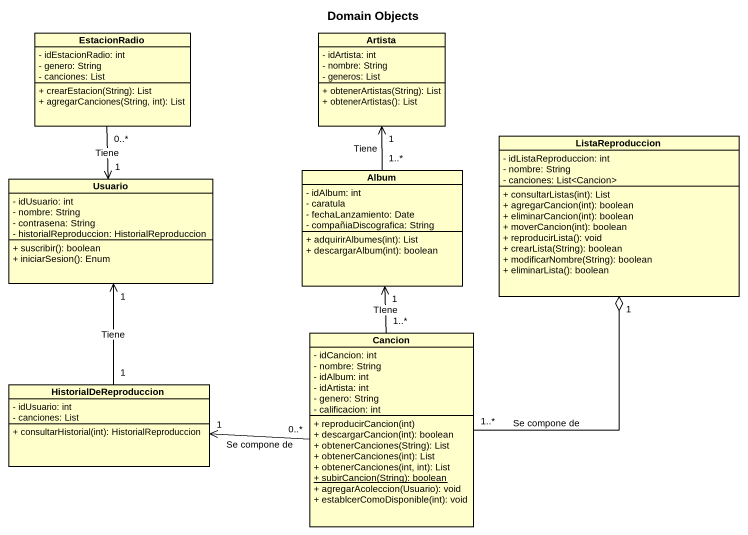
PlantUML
@startuml
title Domain Objects
hide circle
hide empty members
skinparam classAttributeIconSize 0
class EstacionRadio {
  - idEstacionRadio: int
  - genero: String
  - canciones: List
  + crearEstacion(String): List
  + agregarCanciones(String, int): List
}
class Artista {
  - idArtista: int
  - nombre: String
  - generos: List
  + obtenerArtistas(String): List
  + obtenerArtistas(): List
}
class ListaReproduccion {
  - idListaReproduccion: int
  - nombre: String
  - canciones: List<Cancion>
  + consultarListas(int): List
  + agregarCancion(int): boolean
  + eliminarCancion(int): boolean
  + moverCancion(int): boolean
  + reproducirLista(): void
  + crearLista(String): boolean
  + modificarNombre(String): boolean
  + eliminarLista(): boolean
}
class Usuario {
  - idUsuario: int
  - nombre: String
  - contrasena: String
  - historialReproduccion: HistorialReproduccion
  + suscribir(): boolean
  + iniciarSesion(): Enum
}
class Album {
  - idAlbum: int
  - caratula
  - fechaLanzamiento: Date
  - compañiaDiscografica: String
  + adquirirAlbumes(int): List
  + descargarAlbum(int): boolean
}
class Cancion {
  - idCancion: int
  - nombre: String
  - idAlbum: int
  - idArtista: int
  - genero: String
  - calificacion: int
  + reproducirCancion(int)
  + descargarCancion(int): boolean
  + obtenerCanciones(String): List
  + obtenerCanciones(int): List
  + obtenerCanciones(int, int): List
  {static} + subirCancion(String): boolean
  + agregarAcoleccion(Usuario): void
  + establcerComoDisponible(int): void
}
class HistorialDeReproduccion {
  - idUsuario: int
  - canciones: List
  + consultarHistorial(int): HistorialReproduccion
}
EstacionRadio "0..*" --> "1" Usuario : Tiene
Album "1..*" -up-> "1" Artista : Tiene
Cancion "1..*" -up-o "1" ListaReproduccion : Se compone de
Cancion "1..*" -up-> "1" Album : TIene
Cancion "0..*" -left-> "1" HistorialDeReproduccion : Se compone de
HistorialDeReproduccion "1" -up-> "1" Usuario : Tiene
@enduml
